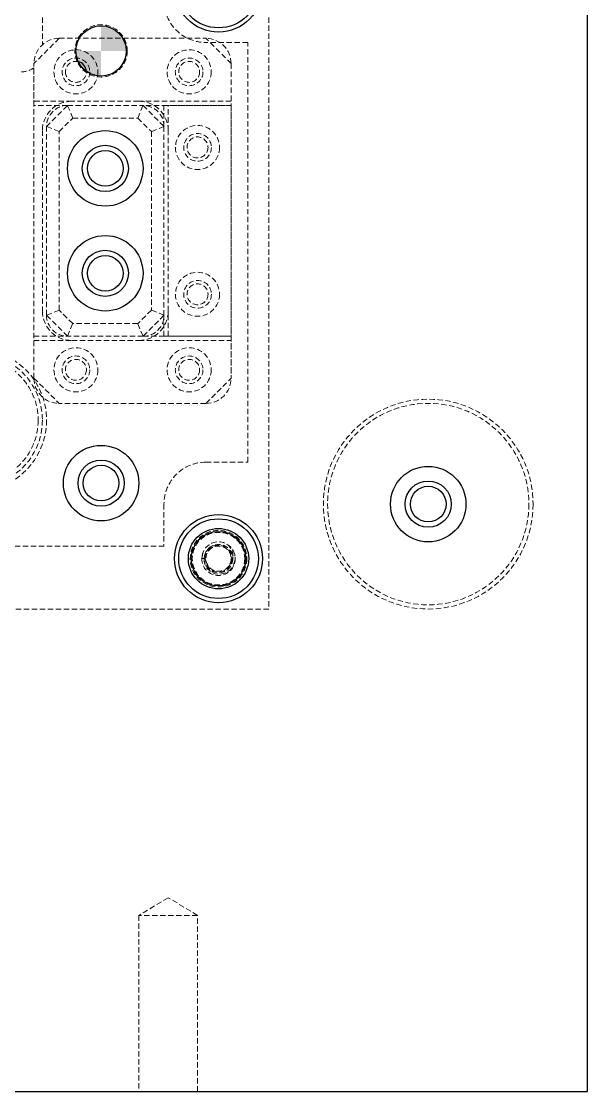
# Model space of a CAD drawing. Header units: millimetres. Extents: x 5 to 1495, y -1208 to 895.
# Drawn here: x 490.9 to 625.9, y 490.8 to 745.8 of the extents above; entities that cross this region are included whole.
import ezdxf

# ---------------------------------------------------------------- set-up
doc = ezdxf.new("R2010")
doc.units = ezdxf.units.MM
doc.linetypes.add('HIDDEN', pattern=[1.905, 1.27, -0.635])

# ---------------------------------------------------------------- blocks, each defined once
blk = doc.blocks.new('SW_DOWELSYMBOL_6')
at = {"linetype": 'Continuous', "lineweight": 0}
h = blk.add_hatch(color=0, dxfattribs=at)
edge = h.paths.add_edge_path(flags=0)
edge.add_arc((0, 0), 6, 0, 90)
edge.add_line((0, 6), (0, 0))
edge.add_line((0, 0), (6, 0))
h = blk.add_hatch(color=0, dxfattribs=at)
edge = h.paths.add_edge_path(flags=0)
edge.add_arc((0, 0), 6, 180, 270)
edge.add_line((0, -6), (0, 0))
edge.add_line((0, 0), (-6, 0))
at = {"color": 0, "linetype": 'Continuous', "lineweight": 0}
blk.add_circle((0, 0), 6, dxfattribs=at)

msp = doc.modelspace()

# ---------------------------------------------------------------- linework, layer by layer
at = {"color": 7, "linetype": 'Continuous', "lineweight": 25}
for p, q in [((625.853, 490.809), (625.853, 870.809)), ((75.853, 490.809), (625.853, 490.809))]:
    msp.add_line(p, q, dxfattribs=at)
at = {"color": 7, "linetype": 'HIDDEN', "lineweight": 18}
for p, q in [((495.853, 765.809), (495.853, 740.281)), ((549.853, 765.809), (549.853, 605.809)), ((499.853, 741.809), (493.853, 735.809)), ((499.853, 741.809), (534.853, 741.809)), ((540.853, 735.809), (534.853, 741.809)), ((544.853, 740.809), (534.853, 740.809)), ((544.853, 640.809), (544.853, 740.809)), ((493.853, 660.809), (493.853, 735.809)), ((493.853, 725.809), (493.853, 735.809)), ((540.853, 735.809), (540.853, 660.809)), ((540.853, 735.809), (540.853, 725.809)), ((502.853, 726.809), (493.853, 726.809)), ((501.853, 725.809), (493.853, 725.809)), ((496.853, 720.809), (501.853, 725.809)), ((501.853, 725.809), (519.853, 725.809)), ((503.096, 722.809), (501.853, 725.809)), ((518.853, 726.809), (502.853, 726.809)), ((518.611, 722.809), (519.853, 725.809)), ((540.853, 726.809), (518.853, 726.809)), ((519.853, 725.809), (524.853, 720.809)), ((540.853, 725.809), (519.853, 725.809)), ((524.853, 725.809), (540.853, 725.809)), ((524.853, 720.809), (524.853, 725.809)), ((525.853, 719.809), (525.853, 725.809)), ((540.853, 725.809), (540.853, 670.809)), ((499.853, 719.567), (503.096, 722.809)), ((503.096, 722.809), (518.611, 722.809)), ((518.611, 722.809), (521.853, 719.567)), ((495.853, 719.809), (495.853, 676.809)), ((496.853, 675.809), (496.853, 720.809)), ((499.853, 719.567), (496.853, 720.809)), ((499.853, 677.052), (499.853, 719.567)), ((524.853, 720.809), (521.853, 719.567)), ((521.853, 719.567), (521.853, 677.052)), ((524.853, 720.809), (524.853, 675.809)), ((525.853, 676.809), (525.853, 719.809)), ((499.853, 677.052), (496.853, 675.809)), ((503.096, 673.809), (499.853, 677.052)), ((521.853, 677.052), (518.611, 673.809)), ((524.853, 675.809), (521.853, 677.052)), ((525.853, 670.809), (525.853, 676.809)), ((501.853, 670.809), (496.853, 675.809)), ((501.853, 670.809), (503.096, 673.809)), ((518.611, 673.809), (503.096, 673.809)), ((519.853, 670.809), (518.611, 673.809)), ((524.853, 675.809), (519.853, 670.809)), ((524.853, 670.809), (524.853, 675.809)), ((493.853, 660.809), (493.853, 670.809)), ((493.853, 670.809), (501.853, 670.809)), ((519.853, 670.809), (501.853, 670.809)), ((519.853, 670.809), (540.853, 670.809)), ((540.853, 670.809), (524.853, 670.809)), ((540.853, 670.809), (540.853, 660.809)), ((493.853, 669.809), (502.853, 669.809)), ((502.853, 669.809), (518.853, 669.809)), ((518.853, 669.809), (540.853, 669.809)), ((493.853, 660.809), (499.853, 654.809)), ((534.853, 654.809), (540.853, 660.809)), ((534.853, 654.809), (499.853, 654.809)), ((534.853, 640.809), (544.853, 640.809)), ((524.853, 630.809), (524.853, 620.809)), ((524.853, 620.809), (344.853, 620.809)), ((533.853, 617.809), (534.11, 619.1)), ((534.665, 617.809), (533.853, 617.809)), ((541.714, 618.856), (541.742, 618.37)), ((549.853, 605.809), (319.853, 605.809)), ((525.853, 537.015), (518.853, 532.809)), ((532.853, 532.809), (525.853, 537.015)), ((532.853, 532.809), (518.853, 532.809)), ((518.853, 532.809), (518.853, 490.809)), ((532.853, 490.809), (532.853, 532.809))]:
    msp.add_line(p, q, dxfattribs=at)
at = {"color": 7, "linetype": 'HIDDEN', "lineweight": 18, "flags": 128}
for points in [[(541.749, 617.367), (541.412, 616.221), (540.642, 615.162), (539.56, 614.421), (538.329, 614.098), (537.063, 614.204), (535.93, 614.722), (535.045, 615.577), (534.508, 616.67), (534.37, 617.852), (534.64, 619.011), (535.262, 619.978), (536.173, 620.682), (537.239, 621.026), (538.35, 620.995), (539.066, 620.758), (539.066, 620.758)], [(534.665, 617.809), (534.908, 619.029), (535.599, 620.064), (536.633, 620.755), (537.853, 620.997), (539.073, 620.755), (540.108, 620.064), (540.799, 619.029), (541.041, 617.809), (540.799, 616.589), (540.108, 615.555), (539.073, 614.864), (537.853, 614.621), (536.633, 614.864), (535.599, 615.555), (534.908, 616.589), (534.665, 617.809), (534.665, 617.809)]]:
    msp.add_lwpolyline(points, dxfattribs=at)
at = {"color": 7, "linetype": 'Continuous', "lineweight": 25}
for centre, radius in [((537.853, 753.809), 10.5), ((537.853, 753.809), 9.5), ((509.853, 738.809), 6), ((510.853, 710.809), 9), ((510.853, 710.809), 5.5), ((510.853, 710.809), 4.25), ((510.853, 685.809), 9), ((510.853, 685.809), 5.5), ((510.853, 685.809), 4.25), ((509.853, 635.809), 9), ((509.853, 635.809), 5.5), ((509.853, 635.809), 4.25), ((587.853, 630.809), 9), ((587.853, 630.809), 5.5), ((587.853, 630.809), 4.25), ((537.853, 617.809), 10.5), ((537.853, 617.809), 9.5), ((537.853, 617.809), 7.191), ((537.853, 617.809), 6.5)]:
    msp.add_circle(centre, radius, dxfattribs=at)
at = {"color": 7, "linetype": 'HIDDEN', "lineweight": 18}
for centre, radius in [((509.853, 738.809), 6.25), ((503.853, 733.809), 5.25), ((503.853, 733.809), 3.3), ((530.853, 733.809), 5.25), ((530.853, 733.809), 3.3), ((530.853, 733.809), 2.5), ((532.853, 715.809), 5.25), ((532.853, 715.809), 3.3), ((532.853, 715.809), 2.5), ((532.853, 680.809), 5.25), ((532.853, 680.809), 3.3), ((532.853, 680.809), 2.5), ((479.853, 650.809), 17), ((479.853, 650.809), 16), ((479.853, 650.809), 15), ((503.853, 662.809), 5.25), ((503.853, 662.809), 3.3), ((530.853, 662.809), 5.25), ((530.853, 662.809), 3.3), ((503.853, 662.809), 2.5), ((530.853, 662.809), 2.5), ((587.853, 630.809), 25), ((587.853, 630.809), 24), ((537.853, 617.809), 6.75), ((537.853, 617.809), 6.25), ((537.853, 617.809), 4), ((537.853, 617.809), 3.4), ((537.853, 617.809), 3)]:
    msp.add_circle(centre, radius, dxfattribs=at)
for centre, radius, start, end in [((534.853, 750.809), 10, 180, 270), ((499.853, 735.809), 6, 90, 180), ((534.853, 735.809), 6, 0, 90), ((490.853, 738.809), 5, 270, 306.8699), ((503.853, 733.809), 2.5, 76.65345, 180), ((503.853, 733.809), 2.5, 180, 2.95769), ((502.853, 719.809), 7, 90, 180), ((501.853, 720.809), 5, 90, 180), ((518.853, 719.809), 7, 0, 90), ((519.853, 720.809), 5, 360, 90), ((502.853, 676.809), 7, 180, 270), ((518.853, 676.809), 7, 270, 0), ((501.853, 675.809), 5, 180, 270), ((519.853, 675.809), 5, 270, 0), ((499.853, 660.809), 6, 180, 270), ((534.853, 660.809), 6, 270, 0), ((534.853, 630.809), 10, 90, 180)]:
    msp.add_arc(centre, radius, start, end, dxfattribs=at)
at = {"color": 7, "linetype": 'Continuous', "lineweight": 25}
msp.add_arc((503.853, 733.809), 2.5, 2.95769, 76.65345, dxfattribs=at)
at = {"color": 7, "linetype": 'HIDDEN', "lineweight": 18}
msp.add_open_spline([(540.802, 616.596), (540.955, 616.893), (541.273, 617.509), (541.352, 618.615), (541.098, 619.755), (540.533, 620.675), (540.034, 621.112), (539.843, 621.279)], degree=3, knots=[0, 0, 0, 0, 0.1908074, 0.3961879, 0.6209298, 0.8544164, 1, 1, 1, 1], dxfattribs=at)

# ---------------------------------------------------------------- block references
at = {"color": 7, "linetype": 'Continuous', "lineweight": 0}
msp.add_blockref('SW_DOWELSYMBOL_6', (509.853, 738.809), dxfattribs=at)

doc.saveas('drawing.dxf')
